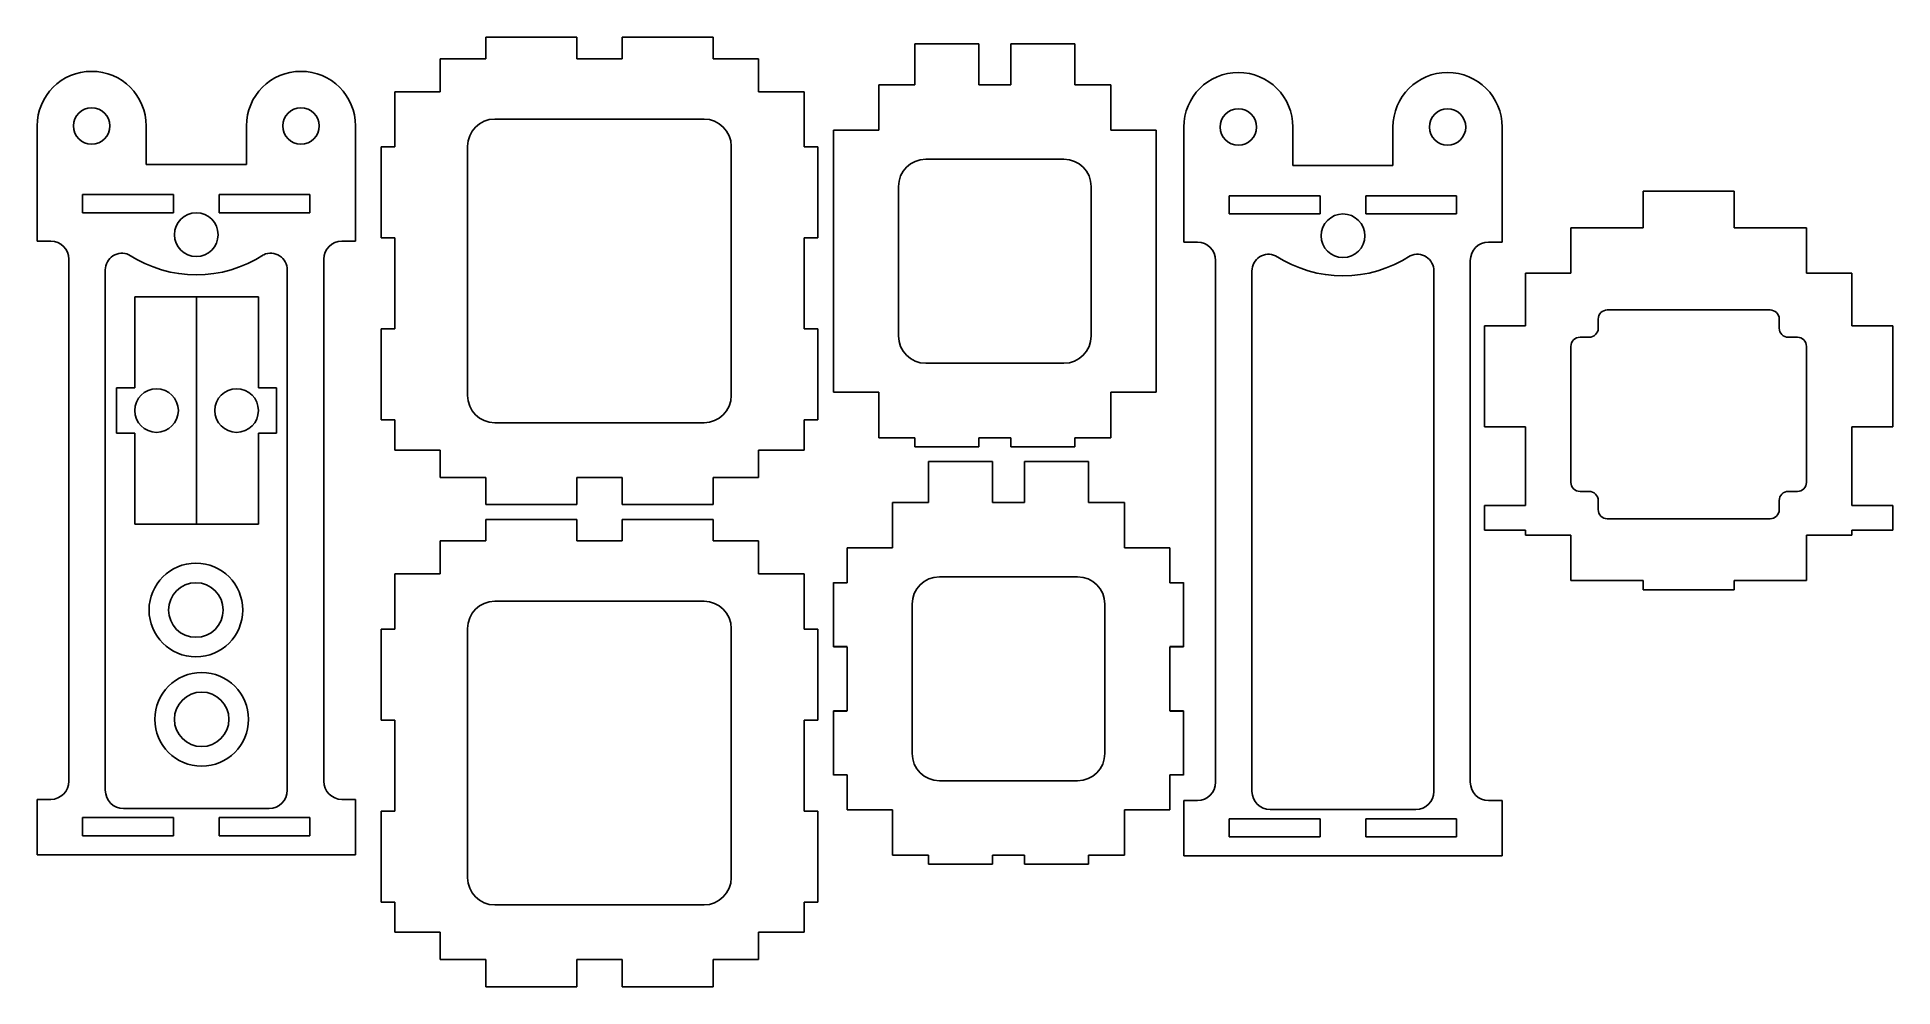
# Model space of a CAD drawing. Header units: millimetres. Extents: x 2222 to 2426, y 1574 to 1678.
import ezdxf

# ---------------------------------------------------------------- set-up
doc = ezdxf.new("R2010")
doc.units = ezdxf.units.MM

msp = doc.modelspace()

# ---------------------------------------------------------------- linework, layer by layer
at = {"color": 2, "true_color": 0xf1eb1f}
for p, q in [((2271.5, 1675.49), (2271.5, 1677.86)), ((2271.5, 1677.86), (2281.5, 1677.86)), ((2281.5, 1677.86), (2281.5, 1675.49)), ((2286.5, 1675.49), (2286.5, 1677.86)), ((2286.5, 1677.86), (2296.5, 1677.86)), ((2296.5, 1677.86), (2296.5, 1675.49)), ((2266.5, 1671.86), (2266.5, 1675.49)), ((2271.5, 1675.49), (2266.5, 1675.49)), ((2281.5, 1675.49), (2286.5, 1675.49)), ((2296.5, 1675.49), (2301.5, 1675.49)), ((2301.5, 1671.86), (2301.5, 1675.49)), ((2306.5, 1671.86), (2301.5, 1671.86)), ((2295.5, 1668.86), (2272.5, 1668.86)), ((2269.5, 1665.86), (2269.5, 1638.49)), ((2298.5, 1665.86), (2298.5, 1638.49)), ((2295.5, 1635.49), (2272.5, 1635.49)), ((2266.5, 1632.49), (2266.5, 1629.49)), ((2301.5, 1632.49), (2301.5, 1629.49)), ((2266.5, 1629.49), (2271.5, 1629.49)), ((2271.5, 1629.49), (2271.5, 1626.49)), ((2281.5, 1626.49), (2281.5, 1629.49)), ((2281.5, 1629.49), (2286.5, 1629.49)), ((2286.5, 1629.49), (2286.5, 1626.49)), ((2296.5, 1626.49), (2296.5, 1629.49)), ((2296.5, 1629.49), (2301.5, 1629.49)), ((2271.5, 1626.49), (2281.5, 1626.49)), ((2286.5, 1626.49), (2296.5, 1626.49)), ((2271.5, 1622.5), (2271.5, 1624.87)), ((2271.5, 1624.87), (2281.5, 1624.87)), ((2281.5, 1624.87), (2281.5, 1622.5)), ((2286.5, 1622.5), (2286.5, 1624.87)), ((2286.5, 1624.87), (2296.5, 1624.87)), ((2296.5, 1624.87), (2296.5, 1622.5)), ((2266.5, 1618.87), (2266.5, 1622.5)), ((2271.5, 1622.5), (2266.5, 1622.5)), ((2281.5, 1622.5), (2286.5, 1622.5)), ((2296.5, 1622.5), (2301.5, 1622.5)), ((2301.5, 1618.87), (2301.5, 1622.5)), ((2306.5, 1618.87), (2301.5, 1618.87)), ((2295.5, 1615.87), (2272.5, 1615.87))]:
    msp.add_line(p, q, dxfattribs=at)
at = {"color": 2}
for p, q in [((2325.71, 1677.12), (2318.66, 1677.12)), ((2318.66, 1677.12), (2318.66, 1672.62)), ((2325.71, 1672.62), (2325.71, 1677.12)), ((2329.23, 1672.62), (2329.23, 1677.12)), ((2329.23, 1677.12), (2336.27, 1677.12)), ((2336.27, 1677.12), (2336.27, 1672.62)), ((2266.5, 1671.86), (2261.5, 1671.86)), ((2261.5, 1665.8), (2261.5, 1671.86)), ((2306.5, 1665.8), (2306.5, 1671.86)), ((2314.73, 1672.62), (2314.73, 1667.62)), ((2318.66, 1672.62), (2314.73, 1672.62)), ((2336.27, 1672.62), (2340.21, 1672.62)), ((2340.21, 1672.62), (2340.21, 1667.62)), ((2222.18, 1668.1), (2222.18, 1655.45)), ((2234.18, 1668.1), (2234.18, 1663.86)), ((2245.19, 1668.1), (2245.19, 1663.86)), ((2257.19, 1668.1), (2257.19, 1655.45)), ((2314.73, 1667.62), (2309.73, 1667.62)), ((2340.21, 1667.62), (2345.21, 1667.62)), ((2345.21, 1638.84), (2345.21, 1667.62)), ((2348.24, 1667.98), (2348.24, 1655.33)), ((2360.24, 1667.98), (2360.24, 1663.75)), ((2371.24, 1667.98), (2371.24, 1663.75)), ((2383.24, 1667.98), (2383.24, 1655.33)), ((2261.5, 1665.8), (2260, 1665.8)), ((2260, 1665.8), (2260, 1655.8)), ((2306.5, 1665.8), (2308, 1665.8)), ((2308, 1665.8), (2308, 1655.8)), ((2234.18, 1663.86), (2245.19, 1663.86)), ((2335.06, 1664.44), (2319.88, 1664.44)), ((2360.24, 1663.75), (2371.24, 1663.75)), ((2316.88, 1661.44), (2316.88, 1645.02)), ((2338.06, 1661.44), (2338.06, 1645.02)), ((2237.18, 1660.55), (2227.18, 1660.55)), ((2227.18, 1660.55), (2227.18, 1658.55)), ((2237.18, 1658.55), (2237.18, 1660.55)), ((2237.18, 1658.55), (2237.18, 1660.55)), ((2242.18, 1658.55), (2242.18, 1660.55)), ((2242.18, 1658.55), (2242.18, 1660.55)), ((2242.18, 1660.55), (2252.18, 1660.55)), ((2252.18, 1660.55), (2252.18, 1658.55)), ((2363.24, 1660.43), (2353.24, 1660.43)), ((2353.24, 1660.43), (2353.24, 1658.43)), ((2363.24, 1658.43), (2363.24, 1660.43)), ((2363.24, 1658.43), (2363.24, 1660.43)), ((2368.24, 1658.43), (2368.24, 1660.43)), ((2368.24, 1658.43), (2368.24, 1660.43)), ((2368.24, 1660.43), (2378.24, 1660.43)), ((2378.24, 1660.43), (2378.24, 1658.43)), ((2237.18, 1658.55), (2227.18, 1658.55)), ((2227.18, 1658.55), (2237.18, 1658.55)), ((2252.18, 1658.55), (2242.18, 1658.55)), ((2242.18, 1658.55), (2252.18, 1658.55)), ((2363.24, 1658.43), (2353.24, 1658.43)), ((2353.24, 1658.43), (2363.24, 1658.43)), ((2378.24, 1658.43), (2368.24, 1658.43)), ((2368.24, 1658.43), (2378.24, 1658.43)), ((2222.18, 1655.45), (2223.68, 1655.45)), ((2257.19, 1655.45), (2255.69, 1655.45)), ((2260, 1655.8), (2261.5, 1655.8)), ((2261.5, 1655.8), (2261.5, 1645.8)), ((2308, 1655.8), (2306.5, 1655.8)), ((2306.5, 1655.8), (2306.5, 1645.8)), ((2348.24, 1655.33), (2349.74, 1655.33)), ((2383.24, 1655.33), (2381.74, 1655.33)), ((2225.68, 1653.45), (2225.68, 1596.1)), ((2253.69, 1653.45), (2253.69, 1596.1)), ((2351.74, 1653.33), (2351.74, 1595.98)), ((2379.74, 1653.33), (2379.74, 1595.98)), ((2229.68, 1652.28), (2229.68, 1595.1)), ((2249.69, 1652.28), (2249.69, 1595.1)), ((2355.74, 1652.16), (2355.74, 1594.98)), ((2375.74, 1652.16), (2375.74, 1594.98)), ((2232.91, 1649.33), (2246.51, 1649.33)), ((2232.91, 1639.33), (2232.91, 1649.33)), ((2239.71, 1649.33), (2239.71, 1624.33)), ((2246.51, 1639.33), (2246.51, 1649.33)), ((2261.5, 1645.8), (2260, 1645.8)), ((2260, 1645.8), (2260, 1635.8)), ((2306.5, 1645.8), (2308, 1645.8)), ((2308, 1645.8), (2308, 1635.8)), ((2335.06, 1642.02), (2319.88, 1642.02)), ((2230.91, 1639.33), (2230.91, 1634.33)), ((2230.91, 1639.33), (2232.91, 1639.33)), ((2248.51, 1639.33), (2246.51, 1639.33)), ((2248.51, 1634.33), (2248.51, 1639.33)), ((2314.73, 1638.84), (2309.73, 1638.84)), ((2314.73, 1633.84), (2314.73, 1638.84)), ((2340.21, 1633.84), (2340.21, 1638.84)), ((2340.21, 1638.84), (2345.21, 1638.84)), ((2230.91, 1634.33), (2232.91, 1634.33)), ((2232.91, 1634.33), (2232.91, 1624.33)), ((2248.51, 1634.33), (2246.51, 1634.33)), ((2246.51, 1634.33), (2246.51, 1624.33)), ((2260, 1635.8), (2261.5, 1635.8)), ((2261.5, 1635.8), (2261.5, 1632.49)), ((2308, 1635.8), (2306.5, 1635.8)), ((2306.5, 1635.8), (2306.5, 1632.49)), ((2261.5, 1632.49), (2266.5, 1632.49)), ((2306.5, 1632.49), (2301.5, 1632.49)), ((2318.66, 1633.84), (2314.73, 1633.84)), ((2325.71, 1633.84), (2325.71, 1632.84)), ((2336.27, 1633.84), (2340.21, 1633.84)), ((2336.27, 1632.84), (2336.27, 1633.84)), ((2327.21, 1631.24), (2320.16, 1631.24)), ((2320.16, 1631.24), (2320.16, 1626.74)), ((2327.21, 1626.74), (2327.21, 1631.24)), ((2330.73, 1626.74), (2330.73, 1631.24)), ((2330.73, 1631.24), (2337.77, 1631.24)), ((2337.77, 1631.24), (2337.77, 1626.74)), ((2316.23, 1626.74), (2316.23, 1621.74)), ((2320.16, 1626.74), (2316.23, 1626.74)), ((2337.77, 1626.74), (2341.71, 1626.74)), ((2341.71, 1626.74), (2341.71, 1621.74)), ((2232.91, 1624.33), (2246.51, 1624.33)), ((2316.23, 1621.74), (2311.23, 1621.74)), ((2311.23, 1621.74), (2311.23, 1617.9)), ((2341.71, 1621.74), (2346.71, 1621.74)), ((2346.71, 1621.74), (2346.71, 1617.9)), ((2266.5, 1618.87), (2261.5, 1618.87)), ((2261.5, 1612.81), (2261.5, 1618.87)), ((2306.5, 1612.81), (2306.5, 1618.87)), ((2321.38, 1618.56), (2336.56, 1618.56)), ((2318.38, 1615.56), (2318.38, 1599.15)), ((2339.56, 1615.56), (2339.56, 1599.15)), ((2261.5, 1612.81), (2260, 1612.81)), ((2260, 1612.81), (2260, 1602.81)), ((2269.5, 1612.87), (2269.5, 1585.5)), ((2298.5, 1612.87), (2298.5, 1585.5)), ((2306.5, 1612.81), (2308, 1612.81)), ((2308, 1612.81), (2308, 1602.81)), ((2260, 1602.81), (2261.5, 1602.81)), ((2261.5, 1602.81), (2261.5, 1592.81)), ((2308, 1602.81), (2306.5, 1602.81)), ((2306.5, 1602.81), (2306.5, 1592.81)), ((2311.23, 1592.97), (2311.23, 1596.8)), ((2321.38, 1596.15), (2336.56, 1596.15)), ((2346.71, 1592.97), (2346.71, 1596.8)), ((2222.18, 1594.1), (2222.18, 1588.01)), ((2222.18, 1594.1), (2223.68, 1594.1)), ((2257.19, 1594.1), (2255.69, 1594.1)), ((2257.19, 1594.1), (2257.19, 1588.01)), ((2348.24, 1593.98), (2348.24, 1587.89)), ((2348.24, 1593.98), (2349.74, 1593.98)), ((2383.24, 1593.98), (2381.74, 1593.98)), ((2383.24, 1593.98), (2383.24, 1587.89)), ((2237.18, 1592.1), (2227.18, 1592.1)), ((2227.18, 1592.1), (2227.18, 1590.1)), ((2227.18, 1592.1), (2237.18, 1592.1)), ((2227.18, 1592.1), (2227.18, 1590.1)), ((2247.69, 1593.1), (2231.68, 1593.1)), ((2237.18, 1590.1), (2237.18, 1592.1)), ((2237.18, 1590.1), (2237.18, 1592.1)), ((2242.18, 1590.1), (2242.18, 1592.1)), ((2242.18, 1592.1), (2252.18, 1592.1)), ((2242.18, 1590.1), (2242.18, 1592.1)), ((2252.18, 1592.1), (2242.18, 1592.1)), ((2252.18, 1592.1), (2252.18, 1590.1)), ((2252.18, 1592.1), (2252.18, 1590.1)), ((2261.5, 1592.81), (2260, 1592.81)), ((2260, 1592.81), (2260, 1582.81)), ((2306.5, 1592.81), (2308, 1592.81)), ((2308, 1592.81), (2308, 1582.81)), ((2316.23, 1592.97), (2311.23, 1592.97)), ((2316.23, 1587.97), (2316.23, 1592.97)), ((2341.71, 1587.97), (2341.71, 1592.97)), ((2341.71, 1592.97), (2346.71, 1592.97)), ((2363.24, 1591.98), (2353.24, 1591.98)), ((2353.24, 1591.98), (2353.24, 1589.98)), ((2353.24, 1591.98), (2363.24, 1591.98)), ((2353.24, 1591.98), (2353.24, 1589.98)), ((2373.74, 1592.98), (2357.74, 1592.98)), ((2363.24, 1589.98), (2363.24, 1591.98)), ((2363.24, 1589.98), (2363.24, 1591.98)), ((2368.24, 1589.98), (2368.24, 1591.98)), ((2368.24, 1591.98), (2378.24, 1591.98)), ((2368.24, 1589.98), (2368.24, 1591.98)), ((2378.24, 1591.98), (2368.24, 1591.98)), ((2378.24, 1591.98), (2378.24, 1589.98)), ((2378.24, 1591.98), (2378.24, 1589.98)), ((2237.18, 1590.1), (2227.18, 1590.1)), ((2227.18, 1590.1), (2237.18, 1590.1)), ((2252.18, 1590.1), (2242.18, 1590.1)), ((2252.18, 1590.1), (2242.18, 1590.1)), ((2363.24, 1589.98), (2353.24, 1589.98)), ((2353.24, 1589.98), (2363.24, 1589.98)), ((2378.24, 1589.98), (2368.24, 1589.98)), ((2378.24, 1589.98), (2368.24, 1589.98)), ((2257.19, 1588.01), (2222.18, 1588.01)), ((2320.16, 1587.97), (2316.23, 1587.97)), ((2320.16, 1586.97), (2320.16, 1587.97)), ((2330.73, 1587.97), (2330.73, 1586.97)), ((2337.77, 1587.97), (2341.71, 1587.97)), ((2383.24, 1587.89), (2348.24, 1587.89)), ((2260, 1582.81), (2261.5, 1582.81)), ((2261.5, 1582.81), (2261.5, 1579.5)), ((2295.5, 1582.5), (2272.5, 1582.5)), ((2308, 1582.81), (2306.5, 1582.81)), ((2306.5, 1582.81), (2306.5, 1579.5)), ((2261.5, 1579.5), (2266.5, 1579.5)), ((2266.5, 1579.5), (2266.5, 1576.5)), ((2306.5, 1579.5), (2301.5, 1579.5)), ((2301.5, 1579.5), (2301.5, 1576.5)), ((2266.5, 1576.5), (2271.5, 1576.5)), ((2271.5, 1576.5), (2271.5, 1573.5)), ((2281.5, 1573.5), (2281.5, 1576.5)), ((2281.5, 1576.5), (2286.5, 1576.5)), ((2286.5, 1576.5), (2286.5, 1573.5)), ((2296.5, 1573.5), (2296.5, 1576.5)), ((2296.5, 1576.5), (2301.5, 1576.5)), ((2271.5, 1573.5), (2281.5, 1573.5)), ((2286.5, 1573.5), (2296.5, 1573.5))]:
    msp.add_line(p, q, dxfattribs=at)
at = {"color": 2, "linetype": 'ByBlock'}
for p, q in [((2325.71, 1672.62), (2329.23, 1672.62)), ((2309.73, 1638.84), (2309.73, 1667.62)), ((2381.3, 1645.62), (2381.3, 1635.85)), ((2426.2, 1645.62), (2426.2, 1635.85)), ((2318.66, 1633.84), (2318.66, 1632.84)), ((2318.66, 1632.84), (2325.71, 1632.84)), ((2325.71, 1633.84), (2329.23, 1633.84)), ((2329.23, 1633.84), (2329.23, 1632.84)), ((2329.23, 1632.84), (2336.27, 1632.84)), ((2330.73, 1626.74), (2327.21, 1626.74)), ((2309.73, 1617.92), (2309.73, 1610.88)), ((2311.23, 1617.9), (2309.73, 1617.9)), ((2346.71, 1617.9), (2348.21, 1617.9)), ((2348.21, 1617.92), (2348.21, 1610.88)), ((2309.73, 1610.9), (2311.23, 1610.9)), ((2309.73, 1610.88), (2311.23, 1610.88)), ((2311.23, 1610.88), (2311.23, 1603.83)), ((2348.21, 1610.9), (2346.71, 1610.9)), ((2348.21, 1610.88), (2346.71, 1610.88)), ((2346.71, 1610.88), (2346.71, 1603.83)), ((2309.73, 1596.78), (2309.73, 1603.83)), ((2309.73, 1603.83), (2311.23, 1603.83)), ((2309.73, 1603.8), (2311.23, 1603.8)), ((2348.21, 1603.83), (2346.71, 1603.83)), ((2348.21, 1603.8), (2346.71, 1603.8)), ((2348.21, 1596.78), (2348.21, 1603.83)), ((2311.23, 1596.8), (2309.73, 1596.8)), ((2346.71, 1596.8), (2348.21, 1596.8)), ((2330.73, 1587.97), (2327.21, 1587.97)), ((2327.21, 1587.97), (2327.21, 1586.97)), ((2337.77, 1587.97), (2337.77, 1586.97)), ((2327.21, 1586.97), (2320.16, 1586.97)), ((2337.77, 1586.97), (2330.73, 1586.97))]:
    msp.add_line(p, q, dxfattribs=at)
at = {"color": 1}
for p, q in [((2398.75, 1656.92), (2398.75, 1660.92)), ((2398.75, 1660.92), (2408.75, 1660.92)), ((2408.75, 1656.92), (2408.75, 1660.92)), ((2390.8, 1656.92), (2398.75, 1656.92)), ((2390.8, 1651.92), (2390.8, 1656.92)), ((2416.7, 1656.92), (2408.75, 1656.92)), ((2385.8, 1651.92), (2390.8, 1651.92)), ((2421.7, 1651.92), (2416.7, 1651.92)), ((2393.8, 1645.88), (2393.8, 1646.88)), ((2394.8, 1647.88), (2412.7, 1647.88)), ((2413.7, 1645.88), (2413.7, 1646.88)), ((2391.8, 1644.88), (2392.8, 1644.88)), ((2415.7, 1644.88), (2414.7, 1644.88)), ((2391.8, 1627.94), (2392.8, 1627.94)), ((2393.8, 1626.94), (2393.8, 1625.94)), ((2413.7, 1626.94), (2413.7, 1625.94)), ((2415.7, 1627.94), (2414.7, 1627.94)), ((2394.8, 1624.94), (2412.7, 1624.94)), ((2390.8, 1618.14), (2398.75, 1618.14)), ((2398.75, 1618.14), (2398.75, 1617.14)), ((2416.7, 1618.14), (2408.75, 1618.14)), ((2408.75, 1618.14), (2408.75, 1617.14)), ((2398.75, 1617.14), (2408.75, 1617.14))]:
    msp.add_line(p, q, dxfattribs=at)
at = {"color": 1, "linetype": 'ByBlock'}
for p, q in [((2416.7, 1651.92), (2416.7, 1656.92)), ((2385.8, 1651.92), (2385.8, 1646.15)), ((2421.7, 1651.92), (2421.7, 1646.15)), ((2381.3, 1635.04), (2381.3, 1646.15)), ((2381.3, 1646.15), (2385.8, 1646.15)), ((2426.2, 1646.15), (2421.7, 1646.15)), ((2426.2, 1635.04), (2426.2, 1646.15)), ((2390.8, 1643.88), (2390.8, 1628.94)), ((2416.7, 1643.88), (2416.7, 1628.94)), ((2381.3, 1635.04), (2385.8, 1635.04)), ((2385.8, 1635.04), (2385.8, 1626.39)), ((2421.7, 1635.04), (2421.7, 1626.39)), ((2426.2, 1635.04), (2421.7, 1635.04)), ((2385.8, 1626.39), (2381.3, 1626.39)), ((2381.3, 1626.39), (2381.3, 1623.69)), ((2421.7, 1626.39), (2426.2, 1626.39)), ((2426.2, 1626.39), (2426.2, 1623.69)), ((2381.3, 1623.69), (2385.8, 1623.69)), ((2385.8, 1623.14), (2385.8, 1623.69)), ((2390.8, 1623.14), (2385.8, 1623.14)), ((2390.8, 1618.14), (2390.8, 1623.14)), ((2416.7, 1618.14), (2416.7, 1623.14)), ((2416.7, 1623.14), (2421.7, 1623.14)), ((2426.2, 1623.69), (2421.7, 1623.69)), ((2421.7, 1623.14), (2421.7, 1623.69))]:
    msp.add_line(p, q, dxfattribs=at)
for centre in [(2228.18, 1668.1), (2251.19, 1668.1), (2354.24, 1667.98), (2377.24, 1667.98)]:
    msp.add_circle(centre, 2)
at = {"color": 2}
for centre, radius in [((2239.68, 1656.15), 2.4), ((2365.74, 1656.03), 2.4), ((2235.31, 1636.83), 2.4), ((2244.11, 1636.83), 2.4), ((2239.64, 1614.91), 3), ((2240.27, 1602.9), 3)]:
    msp.add_circle(centre, radius, dxfattribs=at)
at = {"color": 2, "linetype": 'ByBlock'}
for centre in [(2239.64, 1614.91), (2240.27, 1602.9)]:
    msp.add_circle(centre, 5.15, dxfattribs=at)
at = {"color": 2}
for centre, radius, start, end in [((2228.18, 1668.1), 6, 0, 180), ((2251.19, 1668.1), 6, 0, 180), ((2354.24, 1667.98), 6, 0, 180), ((2377.24, 1667.98), 6, 0, 180), ((2319.88, 1661.44), 3, 90, 180), ((2335.06, 1661.44), 3, 0, 90), ((2223.68, 1653.45), 2, 0, 90), ((2255.69, 1653.45), 2, 90, 180), ((2349.74, 1653.33), 2, 0, 90), ((2381.74, 1653.33), 2, 90, 180), ((2231.52, 1652.28), 1.84, 65.5802, 180.0351), ((2239.68, 1665.26), 13.52, 236.7843, 303.2157), ((2247.85, 1652.28), 1.84, 359.9649, 114.4198), ((2357.57, 1652.16), 1.84, 65.5802, 180.0351), ((2365.74, 1665.15), 13.52, 236.7843, 303.2157), ((2373.9, 1652.16), 1.84, 359.9649, 114.4198), ((2319.88, 1645.02), 3, 180, 270), ((2335.06, 1645.02), 3, 270, 0), ((2321.38, 1615.56), 3, 90, 180), ((2336.56, 1615.56), 3, 0, 90), ((2321.38, 1599.15), 3, 180, 270), ((2336.56, 1599.15), 3, 270, 0), ((2223.68, 1596.1), 2, 270, 0), ((2255.69, 1596.1), 2, 180, 270), ((2349.74, 1595.98), 2, 270, 0), ((2381.74, 1595.98), 2, 180, 270), ((2231.68, 1595.1), 2, 180, 270), ((2247.69, 1595.1), 2, 270, 0), ((2357.74, 1594.98), 2, 180, 270), ((2373.74, 1594.98), 2, 270, 0), ((2272.5, 1585.5), 3, 180, 270), ((2295.5, 1585.5), 3, 270, 0)]:
    msp.add_arc(centre, radius, start, end, dxfattribs=at)
at = {"color": 2, "true_color": 0xf1eb1f}
for centre, start, end in [((2272.5, 1665.86), 90, 180), ((2295.5, 1665.86), 0, 90), ((2272.5, 1638.49), 180, 270), ((2295.5, 1638.49), 270, 0), ((2272.5, 1612.87), 90, 180), ((2295.5, 1612.87), 0, 90)]:
    msp.add_arc(centre, 3, start, end, dxfattribs=at)
at = {"color": 1}
for centre, start, end in [((2394.8, 1646.88), 90, 180), ((2412.7, 1646.88), 0, 90), ((2391.8, 1643.88), 90, 180), ((2392.8, 1645.88), 270, 0), ((2414.7, 1645.88), 180, 270), ((2415.7, 1643.88), 0, 90), ((2391.8, 1628.94), 180, 270), ((2415.7, 1628.94), 270, 0), ((2392.8, 1626.94), 0, 90), ((2414.7, 1626.94), 90, 180), ((2394.8, 1625.94), 180, 270), ((2412.7, 1625.94), 270, 0)]:
    msp.add_arc(centre, 1, start, end, dxfattribs=at)

doc.saveas('drawing.dxf')
